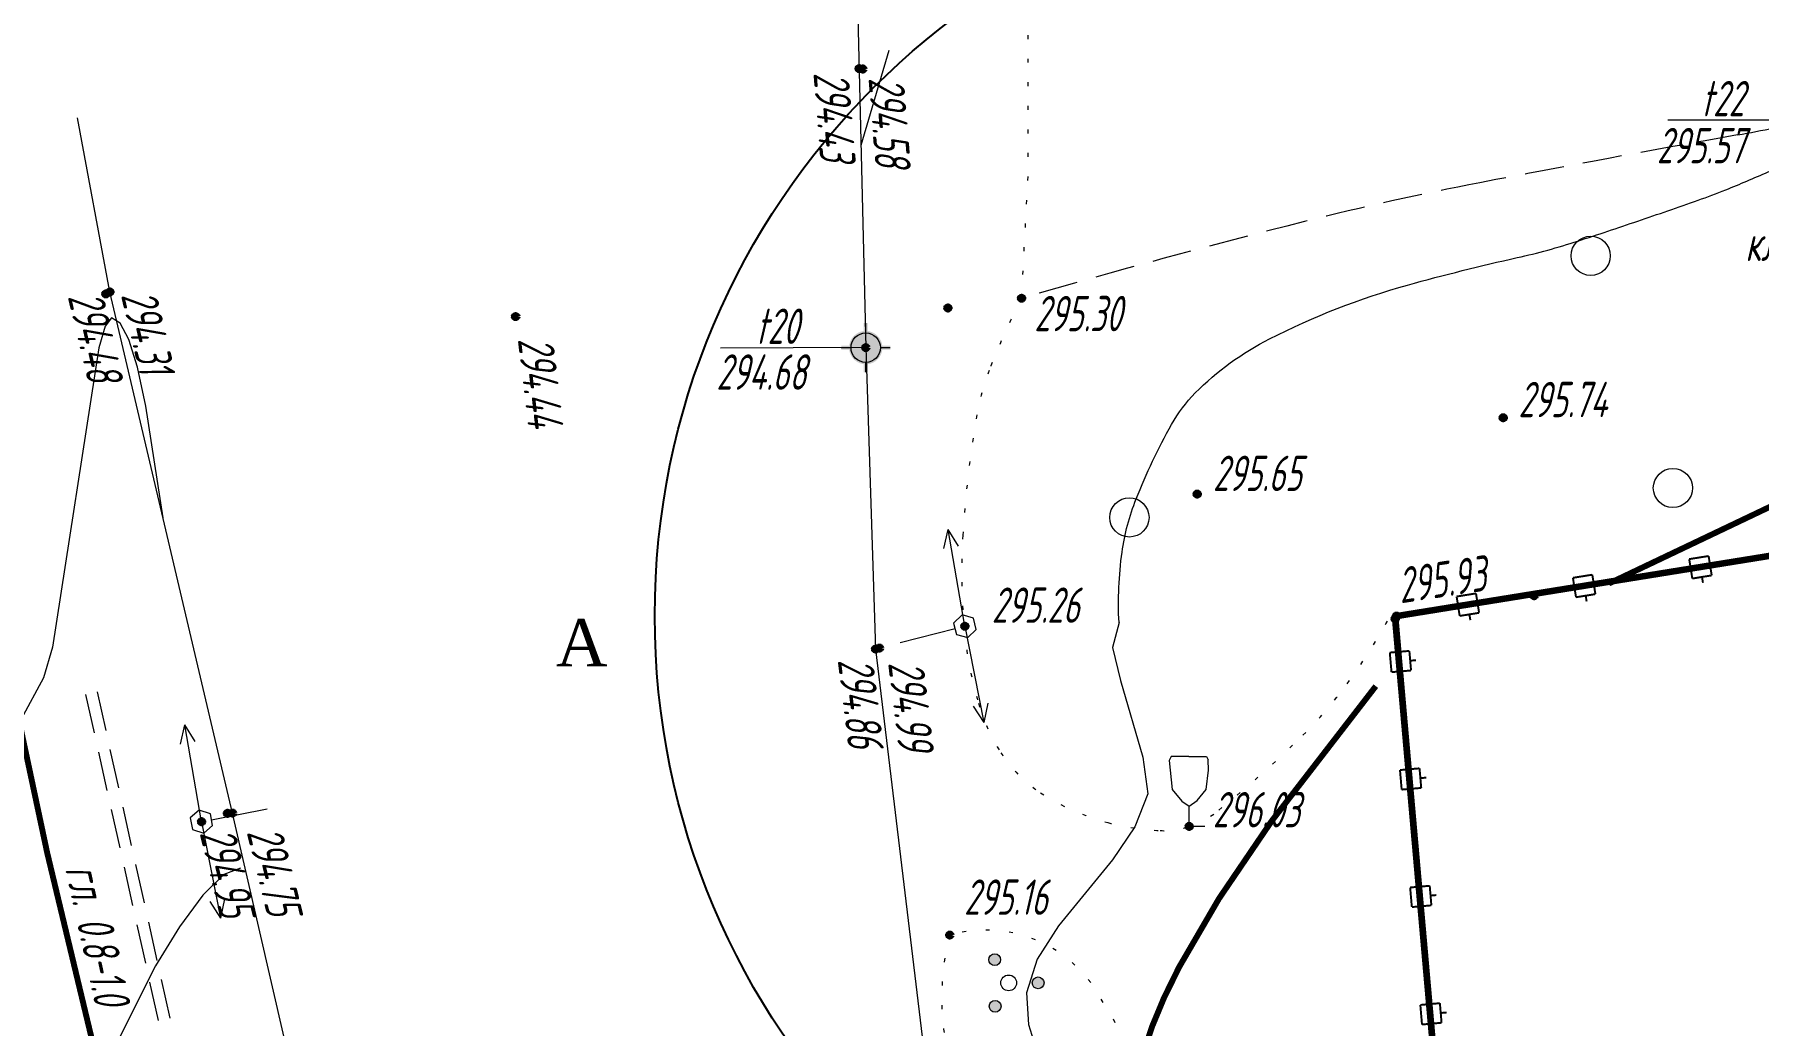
# Model space of a CAD drawing. Header units: metres. Extents: x 0 to 3282, y 0 to 1671.
# Drawn here: x 2087.04 to 2130.94, y 1348.9 to 1374.12 of the extents above; entities that cross this region are included whole.
import ezdxf

# ---------------------------------------------------------------- set-up
doc = ezdxf.new("R2010")
doc.units = ezdxf.units.M
doc.linetypes.add('71100000a', pattern=[1, 0, -1])
doc.linetypes.add('DASHEDX2', pattern=[1.5, 1, -0.5])
for name, color, linetype, lineweight, transparency in [('31252100', 7, 'Continuous', 18, 0.65), ('51478210', 7, 'Continuous', 18, 0.65), ('71100000', 7, 'Continuous', 18, 0.65), ('71133200', 7, 'Continuous', 18, 0.65), ('71211000', 7, 'Continuous', 18, 0.65), ('82212100', 7, 'Continuous', 18, 0.65), ('ELE_SKLAD', 7, 'Continuous', 18, 0.65), ('GEO_POINTS', 7, 'Continuous', 18, 0.65), ('Otm', 7, 'Continuous', 18, 0.65), ('R_Поверхность4_CNT-MAJ', 7, 'Continuous', 18, 0.65), ('R_Поверхность4_CNT-MIN', 7, 'Continuous', 18, 0.65), ('R_Поверхность5_CNT-MIN', 7, 'Continuous', 18, 0.65), ('Sit', 7, 'Continuous', 18, 0.65), ('Text', 7, 'Continuous', 18, 0.65), ('Text_com', 7, 'Continuous', 18, 0.65), ('Us_znak', 7, 'Continuous', 18, 0.65), ('Us_znak_fon', 7, 'Continuous', 18, 0.65)]:
    doc.layers.add(name, color=color, linetype=linetype, lineweight=lineweight, transparency=transparency)
doc.styles.add('eskd', font='ESKD1.shx', dxfattribs={"width": 1.2, "oblique": 15})
doc.styles.get("Standard").update_dxf_attribs({"font": 'GOST_0.TTF', "oblique": 15})
doc.styles.add('style1', font='times.ttf', dxfattribs={"height": 1})
doc.linetypes.add('ПОДЗ_ЛИНИИ_СВЯЗИ', pattern='A,4.8,-0.2,[133,ltypeshp.shx,S=0.2,R=0,X=-0.2,Y=0],-0.2,4.8,-2', length=12)
picture_1 = doc.add_image_def('image1.png', size_in_pixel=(630, 728))

# ---------------------------------------------------------------- blocks, each defined once
blk = doc.blocks.new('51478210')
for p, q in [((0.049, 0.511), (0.049, 3.411)), ((-0.251, 0.517), (-0.551, -0.003)), ((0.349, 0.517), (-0.251, 0.517)), ((0, 0.05), (0.1, 0.05)), ((0, -0.05), (0, 0.05)), ((0.1, 0.05), (0.1, -0.05)), ((0.649, -0.003), (0.349, 0.517)), ((-0.551, -0.003), (-0.251, -0.522)), ((-0.251, -0.522), (0.349, -0.522)), ((0.1, -0.05), (0, -0.05)), ((0.349, -0.522), (0.649, -0.003))]:
    blk.add_line(p, q)
at = {"style": 'eskd', "oblique": 14.99998}
blk.add_attdef('Z', (1.219, -0.872), '', height=2, dxfattribs=at)
blk = doc.blocks.new('71133200')
for p, q in [((-0.924145, 3.560442), (-1.024145, 3.360442)), ((-0.024145, 3.560442), (-0.924145, 3.560442)), ((-0.024145, 3.560442), (0.875855, 3.560442)), ((0.875855, 3.560442), (0.958164, 3.395824)), ((-1.024145, 3.360442), (-0.977382, 2.864397)), ((-0.977382, 2.864397), (-0.861899, 1.88241)), ((0.861899, 1.88241), (0.975974, 2.864397)), ((0.975974, 2.864397), (0.958164, 3.395824)), ((-0.861899, 1.88241), (-0.374616, 1.28565)), ((0.401375, 1.321765), (0.861899, 1.88241)), ((-0.374616, 1.28565), (0, 1.039723)), ((0, 1.039723), (0.401375, 1.321765)), ((0, 0), (0, 1.039723)), ((0.8, 0), (0, 0))]:
    blk.add_line(p, q)
at = {"style": 'eskd', "oblique": 14.99997778}
blk.add_attdef('Z', (1.873004, -0.239356), '', height=2, dxfattribs=at)
blk = doc.blocks.new('31252100a')
blk.add_circle((0, 0), 1)
blk = doc.blocks.new('71211000')
at = {"linetype": 'Continuous'}
h = blk.add_hatch(color=256, dxfattribs=at)
h.paths.add_polyline_path([(-0.39, -1.19, 1), (-0.99, -1.19, 1)])
h.paths.add_polyline_path([(-0.41, 1.18, 1), (-1.01, 1.18, 1)])
h.paths.add_polyline_path([(1.2, 0, 1), (1.8, 0, 1)])
for centre, radius in [((-0.71, 1.18), 0.3), ((0, 0), 0.4), ((1.5, 0), 0.3), ((-0.69, -1.19), 0.3)]:
    blk.add_circle(centre, radius)
blk = doc.blocks.new('POINT')
at = {"layer": 'Us_znak', "linetype": 'Continuous', "lineweight": -2}
h = blk.add_hatch(color=0, dxfattribs=at)
edge = h.paths.add_edge_path()
edge.add_arc((0, 0), 0.05, 0, 360)
at = {"layer": 'Us_znak_fon', "linetype": 'Continuous', "true_color": 0xffffff}
blk.add_hatch(color=7, dxfattribs=at).paths.add_polyline_path([(-0.422, 0.05, -0.346708), (-0.05, 0.422), (-0.05, 0.625), (0.05, 0.625), (0.05, 0.422, -0.346708), (0.422, 0.05), (0.625, 0.05), (0.625, -0.05), (0.422, -0.05, -0.346708), (0.05, -0.422), (0.05, -0.625), (-0.05, -0.625), (-0.05, -0.422, -0.346708), (-0.422, -0.05), (-0.625, -0.05), (-0.625, 0.05)])
at = {"layer": 'Us_znak', "color": 0, "linetype": 'Continuous', "lineweight": -2}
for p, q in [((0, 0.375), (0, 0.625)), ((-0.625, 0), (-0.375, 0)), ((0.375, 0), (0.625, 0)), ((0, -0.625), (0, -0.375))]:
    blk.add_line(p, q, dxfattribs=at)
for radius in [0.375, 0.05]:
    blk.add_circle((0, 0), radius, dxfattribs=at)
blk = doc.blocks.new('NAPR')
at = {"layer": 'Us_znak', "color": 0, "linetype": 'Continuous', "lineweight": -2}
for p in [(-0.191, 2.038), (0.189, 2.037)]:
    blk.add_line(p, (0, 2.5), dxfattribs=at)
blk.add_lwpolyline([(0, 0), (0, 2.5)], dxfattribs=at)
blk = doc.blocks.new('*U92')
at = {"layer": '82212100', "linetype": 'Continuous', "ltscale": 0.5}
for points in [[(5192540.93, 4968965.143, 1), (5192540.881, 4968965.135, 1)], [(5192537.968, 4968964.667, 1), (5192537.919, 4968964.659, 1)], [(5192535.006, 4968964.19, 1), (5192534.957, 4968964.183, 1)], [(5192533.262, 4968962.764, 1), (5192533.266, 4968962.714, 1)], [(5192533.521, 4968959.775, 1), (5192533.525, 4968959.726, 1)], [(5192533.78, 4968956.787, 1), (5192533.784, 4968956.737, 1)], [(5192534.039, 4968953.798, 1), (5192534.043, 4968953.748, 1)]]:
    blk.add_hatch(color=256, dxfattribs=at).paths.add_polyline_path(points, flags=0)
at = {"layer": '82212100', "linetype": 'Continuous', "ltscale": 0.5, "const_width": 0.05}
for points in [[(5192540.619, 4968965.346), (5192541.113, 4968965.425)], [(5192540.698, 4968964.852), (5192540.619, 4968965.346)], [(5192541.113, 4968965.425), (5192541.192, 4968964.932)], [(5192537.657, 4968964.87), (5192538.151, 4968964.949)], [(5192537.736, 4968964.376), (5192537.657, 4968964.87)], [(5192538.151, 4968964.949), (5192538.23, 4968964.455)], [(5192541.192, 4968964.932), (5192540.698, 4968964.852)], [(5192540.945, 4968964.892), (5192540.969, 4968964.744)], [(5192534.695, 4968964.394), (5192535.189, 4968964.473)], [(5192534.774, 4968963.9), (5192534.695, 4968964.394)], [(5192535.189, 4968964.473), (5192535.268, 4968963.979)], [(5192538.23, 4968964.455), (5192537.736, 4968964.376)], [(5192537.983, 4968964.416), (5192538.007, 4968964.268)], [(5192535.268, 4968963.979), (5192534.774, 4968963.9)], [(5192535.021, 4968963.94), (5192535.045, 4968963.792)], [(5192532.994, 4968962.967), (5192533.492, 4968963.01)], [(5192533.037, 4968962.469), (5192532.994, 4968962.967)], [(5192533.492, 4968963.01), (5192533.535, 4968962.512)], [(5192533.513, 4968962.761), (5192533.663, 4968962.774)], [(5192533.535, 4968962.512), (5192533.037, 4968962.469)], [(5192533.253, 4968959.978), (5192533.751, 4968960.021)], [(5192533.296, 4968959.48), (5192533.253, 4968959.978)], [(5192533.751, 4968960.021), (5192533.794, 4968959.523)], [(5192533.794, 4968959.523), (5192533.296, 4968959.48)], [(5192533.772, 4968959.772), (5192533.922, 4968959.785)], [(5192533.512, 4968956.989), (5192534.01, 4968957.032)], [(5192533.555, 4968956.491), (5192533.512, 4968956.989)], [(5192534.01, 4968957.032), (5192534.053, 4968956.534)], [(5192534.053, 4968956.534), (5192533.555, 4968956.491)], [(5192534.031, 4968956.783), (5192534.181, 4968956.796)], [(5192533.771, 4968954), (5192534.269, 4968954.044)], [(5192533.814, 4968953.502), (5192533.771, 4968954)], [(5192534.269, 4968954.044), (5192534.312, 4968953.546)], [(5192534.29, 4968953.795), (5192534.44, 4968953.808)], [(5192534.312, 4968953.546), (5192533.814, 4968953.502)]]:
    blk.add_lwpolyline(points, dxfattribs=at)
at = {"layer": '82212100', "linetype": 'Continuous', "ltscale": 0.5}
for points in [[(5192541.152, 4968965.178, 0.1, 0.1, 0), (5192543.621, 4968965.575, 0.1, 0.1, 0)], [(5192538.19, 4968964.702, 0.1, 0.1, 0), (5192540.659, 4968965.099, 0.1, 0.1, 0)], [(5192535.228, 4968964.226, 0.1, 0.1, 0), (5192537.697, 4968964.623, 0.1, 0.1, 0)], [(5192533.243, 4968962.988, 0.1, 0.1, 0), (5192533.164, 4968963.894, 0.1, 0.1, 0), (5192534.735, 4968964.147, 0, 0, 0)], [(5192533.502, 4968960, 0.1, 0.1, 0), (5192533.286, 4968962.49, 0.1, 0.1, 0)], [(5192533.761, 4968957.011, 0.1, 0.1, 0), (5192533.545, 4968959.502, 0.1, 0.1, 0)], [(5192534.02, 4968954.022, 0.1, 0.1, 0), (5192533.804, 4968956.513, 0.1, 0.1, 0)], [(5192534.279, 4968951.033, 0.1, 0.1, 0), (5192534.063, 4968953.524, 0.1, 0.1, 0)]]:
    blk.add_lwpolyline(points, format="xyseb", dxfattribs=at)

msp = doc.modelspace()

# ---------------------------------------------------------------- linework, layer by layer
at = {"color": 192, "linetype": 'ПОДЗ_ЛИНИИ_СВЯЗИ', "lineweight": 60, "ltscale": 0.4, "const_width": 0.15, "elevation": 294.927, "flags": 128}
msp.add_lwpolyline([(2082.815, 1374.643), (2087.359, 1353.294), (2107.579, 1268.983), (2112.6, 1247.681)], dxfattribs=at)
at = {"color": 1, "lineweight": 106}
msp.add_lwpolyline([(2183.42, 1369.27), (2121.68, 1359.307), (2124.037, 1332.617), (2118.037, 1331.764), (2128.059, 1281.825), (2135.375, 1262.218)], dxfattribs=at)
msp.add_circle((2121.833, 1359.326), 19)
at = {"layer": '71100000', "linetype": '71100000a', "ltscale": 0.5, "elevation": 295.296, "flags": 128}
msp.add_lwpolyline([(2112.176, 1367.408), (2112.34, 1370.524), (2112.34, 1373.365), (2112.341, 1375.579), (2112.185, 1378.712)], dxfattribs=at)
at = {"layer": '71100000', "linetype": '71100000a', "ltscale": 0.5}
msp.add_lwpolyline([(2121.576, 1359.346, -0.033341), (2120.467, 1357.594, -0.040077), (2119.341, 1356.287, -0.02593), (2117.201, 1354.38, -0.086762), (2116.445, 1353.964, -0.09468), (2115.705, 1353.859, -0.052085), (2114.369, 1354.064, -0.080866), (2112.66, 1354.822, -0.105772), (2111.648, 1355.842, -0.071558), (2111.075, 1357.1, -0.049588), (2110.708, 1359.054, -0.036869), (2110.678, 1361.377, -0.027793), (2111.036, 1364.436, -0.048657), (2111.348, 1365.569, -0.028294), (2112.176, 1367.408)], format="xyb", dxfattribs=at)
at = {"layer": '71100000', "linetype": '71100000a', "ltscale": 0.5, "elevation": 295.156, "flags": 128}
msp.add_lwpolyline([(2110.344, 1351.2, 0.101262), (2110.212, 1348.649, 0.092225), (2111.426, 1345.436, 0.102636), (2112.497, 1344.595, 0.17476), (2113.464, 1344.707, 0.282965), (2114.551, 1346.206, 0.27822), (2114.279, 1349.434, 0.365399), (2110.344, 1351.2, -7.364378)], format="xyb", dxfattribs=at)
at = {"layer": 'GEO_POINTS', "lineweight": 60}
for centre in [(2108.037, 1373.251, 294.432), (2108.131, 1373.241, 294.582), (2088.853, 1367.518, 294.484), (2088.958, 1367.566, 294.306), (2112.176, 1367.408, 295.296), (2099.29, 1366.941, 294.441), (2110.3, 1367.159, 294.752), (2108.206, 1366.15, 294.676), (2124.441, 1364.365, 295.735), (2116.647, 1362.422, 295.652), (2125.229, 1359.837, 295.973), (2110.731, 1359.06, 295.26), (2121.69, 1359.248, 295.932), (2121.723, 1359.317, 295.933), (2108.457, 1358.479, 294.857), (2108.555, 1358.502, 294.989), (2091.29, 1354.086, 294.927), (2091.951, 1354.298, 294.946), (2092.077, 1354.303, 294.749), (2116.445, 1353.964, 296.035), (2110.344, 1351.2, 295.156)]:
    msp.add_circle(centre, 0.06, dxfattribs=at)
at = {"layer": 'R_Поверхность4_CNT-MAJ', "color": 32, "const_width": 0.15, "elevation": 296, "flags": 128}
for points in [[(2163.592, 1388.017), (2163.274, 1386.557), (2162.844, 1385.143), (2162.302, 1383.773), (2161.647, 1382.448), (2160.881, 1381.169), (2160.002, 1379.934), (2159.011, 1378.744), (2158.132, 1377.862), (2157.137, 1377.027), (2154.868, 1375.469), (2142.248, 1368.225), (2139.205, 1365.891), (2127.131, 1360.147)], [(2121.196, 1357.535), (2118.552, 1354.113), (2117.203, 1352.129), (2116.185, 1350.381), (2115.8, 1349.597), (2115.498, 1348.871), (2115.278, 1348.205), (2115.141, 1347.599), (2115.241, 1346.742), (2115.626, 1346.089), (2115.888, 1345.308), (2115.854, 1344.502), (2115.69, 1343.573), (2115.017, 1340.539), (2114.931, 1339.612), (2114.988, 1338.766), (2115.466, 1336.387), (2115.508, 1335.506), (2115.445, 1334.715), (2115.144, 1333.001), (2113.54, 1326.567)]]:
    msp.add_lwpolyline(points, dxfattribs=at)
at = {"layer": 'R_Поверхность4_CNT-MAJ', "color": 32, "const_width": 0.15, "flags": 128}
for points, elevation in [([(2112.125, 1367.401), (2112.125, 1367.401)], 8), ([(2112.138, 1367.403), (2112.138, 1367.403)], 6), ([(2112.151, 1367.404), (2112.151, 1367.404)], 4), ([(2112.164, 1367.406), (2112.164, 1367.406)], 2)]:
    msp.add_lwpolyline(points, close=True, dxfattribs=dict(at, elevation=elevation))
msp.add_lwpolyline([(2112.176, 1367.408), (2112.176, 1367.408)], close=True, dxfattribs=at)
at = {"layer": 'R_Поверхность4_CNT-MIN', "color": 32, "flags": 128}
for points, elevation in [([(2108.791, 1373.708), (2108.083, 1371.298)], 294.5), ([(2114.656, 1359.151), (2114.494, 1358.519), (2114.696, 1357.679), (2115.264, 1355.728), (2115.387, 1354.797), (2115.06, 1353.956), (2114.487, 1353.117), (2113.117, 1351.433), (2112.576, 1350.586), (2112.3, 1349.731), (2112.351, 1348.925), (2112.602, 1348.106), (2113.711, 1345.662), (2113.88, 1344.886), (2113.91, 1343.826), (2113.835, 1342.732), (2113.626, 1341.784), (2113.254, 1341.162), (2112.609, 1341.053), (2111.814, 1341.201), (2111.222, 1341.142), (2110.899, 1340.524), (2110.941, 1339.529)], 295.5)]:
    msp.add_lwpolyline(points, dxfattribs=dict(at, elevation=elevation))
at = {"layer": 'R_Поверхность4_CNT-MIN', "color": 32}
msp.add_lwpolyline([(2114.656, 1359.151, -0.047079), (2114.734, 1360.944, -0.060351), (2115.093, 1362.299, -0.032486), (2115.995, 1364.196, -0.068353), (2116.598, 1364.996, -0.079957), (2118.49, 1366.373, -0.049377), (2122.007, 1367.742, -0.013456), (2124.8, 1368.441, 0.024271), (2126.34, 1368.862, 0.002924), (2127.866, 1369.37, 0.002888), (2129.406, 1369.903, 0.011034), (2130.107, 1370.167, 0.007053), (2131.188, 1370.621, 0.117772), (2131.652, 1370.97, 0.058578), (2132.279, 1371.941)], format="xyb", dxfattribs=at)
at = {"layer": 'R_Поверхность4_CNT-MIN', "color": 32, "flags": 128}
for points, elevation in [([(2112.129, 1367.401), (2112.129, 1367.401)], 7.5), ([(2112.132, 1367.402), (2112.132, 1367.402)], 7), ([(2112.135, 1367.402), (2112.135, 1367.402)], 6.5), ([(2112.141, 1367.403), (2112.141, 1367.403)], 5.5), ([(2112.144, 1367.403), (2112.144, 1367.403)], 5), ([(2112.148, 1367.404), (2112.148, 1367.404)], 4.5), ([(2112.154, 1367.405), (2112.154, 1367.405)], 3.5), ([(2112.157, 1367.405), (2112.157, 1367.405)], 3), ([(2112.16, 1367.406), (2112.16, 1367.406)], 2.5), ([(2112.167, 1367.406), (2112.167, 1367.406)], 1.5), ([(2112.17, 1367.407), (2112.17, 1367.407)], 1), ([(2112.173, 1367.407), (2112.173, 1367.407)], 0.5)]:
    msp.add_lwpolyline(points, close=True, dxfattribs=dict(at, elevation=elevation))
at = {"layer": 'R_Поверхность5_CNT-MIN', "color": 32, "flags": 128}
for points, elevation in [([(2090.309, 1361.822), (2089.873, 1364.663), (2089.655, 1365.654), (2089.437, 1366.358), (2089.218, 1366.775), (2089, 1366.906), (2088.833, 1366.699), (2088.675, 1366.146), (2087.495, 1358.524), (2087.266, 1357.747), (2086.695, 1356.694)], 294.5), ([(2092.282, 1352.9), (2091.857, 1352.744), (2091.326, 1352.214), (2090.731, 1351.408), (2090.115, 1350.419), (2088.555, 1347.307), (2088.297, 1346.426), (2088.151, 1345.421), (2087.95, 1342.288), (2087.816, 1341.412), (2087.576, 1340.725), (2087.187, 1340.289), (2084.836, 1340.895)], 295)]:
    msp.add_lwpolyline(points, dxfattribs=dict(at, elevation=elevation))
at = {"layer": 'Sit', "linetype": 'DASHEDX2'}
msp.add_lwpolyline([(2187.242, 1385.692, 0.008263), (2172.825, 1382.151, 0.009446), (2160.331, 1378.609, 0.000922), (2156.725, 1377.505, -0.004963), (2156.054, 1377.306, -0.033147), (2150.173, 1376.035, 0.022792), (2141.587, 1374.366, 0.010419), (2136.152, 1372.93, -0.014673), (2132.284, 1371.942, -0.01088), (2130.407, 1371.564, 0.003121), (2123.842, 1370.347, 0.014316), (2119.383, 1369.358, 0.008757), (2112.176, 1367.408)], format="xyb", dxfattribs=at)
at = {"layer": 'Sit', "flags": 128}
for points, elevation in [([(2107.963, 1376.334), (2108.206, 1366.15), (2108.457, 1358.479), (2110.427, 1342.133), (2113.255, 1327.811), (2116.622, 1313.129), (2120.377, 1297.18), (2123.491, 1284.086), (2126.35, 1272.084), (2128.519, 1262.524)], 294.432), ([(2114.311, 1260.897), (2110.2, 1278.015), (2106.683, 1292.368), (2105.644, 1296.976), (2102.793, 1309.326), (2099.368, 1323.787), (2095.407, 1339.868), (2092.077, 1354.303), (2088.958, 1367.566), (2088.131, 1372.001)], 298.209), ([(2131.659, 1371.942), (2128.632, 1371.942)], 295.573), ([(2108.206, 1366.15), (2104.504, 1366.133)], 293.758)]:
    msp.add_lwpolyline(points, dxfattribs=dict(at, elevation=elevation))
at = {"layer": 'Sit', "linetype": 'DASHEDX2', "elevation": 295.766, "flags": 128}
for points in [[(2093.128, 1335.847), (2088.336, 1357.371)], [(2093.421, 1335.912), (2088.629, 1357.436)]]:
    msp.add_lwpolyline(points, dxfattribs=at)

# ---------------------------------------------------------------- block references
at = {"layer": '31252100', "color": 7, "xscale": 0.5, "yscale": 0.5, "zscale": 0.5}
for p in [(2126.669, 1368.486), (2128.764, 1362.578), (2114.92, 1361.83)]:
    msp.add_blockref('31252100a', p, dxfattribs=at)
at = {"layer": '51478210', "color": 7}
for p, xscale, yscale, zscale, rotation in [((2110.738, 1359.036, 295.26), 0.4999999999999997, 0.4999999999999997, 0.4999999999999997, 104.2115745647128), ((2091.285, 1354.11, 294.927), 0.4999999999999998, 0.4999999999999998, 0.4999999999999998, 281.1836002809586)]:
    msp.add_blockref('51478210', p, dxfattribs=dict(at, xscale=xscale, yscale=yscale, zscale=zscale, rotation=rotation))
at = {"layer": '71133200', "color": 7, "xscale": 0.5, "yscale": 0.5, "zscale": 0.5}
msp.add_blockref('71133200', (2116.445, 1353.964, 296.035), dxfattribs=at)
at = {"layer": '71211000', "color": 7, "xscale": 0.5, "yscale": 0.5, "zscale": 0.5}
msp.add_blockref('71211000', (2111.846, 1349.984, 287.61), dxfattribs=at)
at = {"layer": '82212100', "color": 7}
msp.add_blockref('*U92', (-5190411.441, -4967604.578), dxfattribs=at)
at = {"layer": 'Sit', "color": 7, "linetype": 'Continuous'}
msp.add_blockref('POINT', (2108.206, 1366.15, 293.758), dxfattribs=at)
at = {"layer": 'Sit', "color": 7, "linetype": 'Continuous', "xscale": -1, "rotation": 9.875218082811275}
for p in [(2110.731, 1359.06, 295.26), (2091.29, 1354.086, 294.927)]:
    msp.add_blockref('NAPR', p, dxfattribs=at)
at = {"layer": 'Sit', "color": 7, "linetype": 'Continuous', "rotation": 191.202181379012}
for p in [(2110.731, 1359.06, 295.26), (2091.29, 1354.086, 294.927)]:
    msp.add_blockref('NAPR', p, dxfattribs=at)

# ---------------------------------------------------------------- texts
at = {"layer": 'ELE_SKLAD', "oblique": 13, "width": 0.8}
for s, p in [('t22', (2129.489, 1372.037, 294.273)), ('t20', (2105.411, 1366.245, 292.458))]:
    msp.add_text(s, height=0.9, dxfattribs=at).set_placement(p)
at = {"layer": 'Otm', "oblique": 13, "width": 0.8}
for s, rotation, p in [('294.43', 274.4083, (2106.873, 1373.142, 294.432)), ('294.58', 274.4083, (2108.276, 1373.01, 294.582)), ('294.48', 283.2321, (2087.879, 1367.453, 294.484)), ('294.31', 283.2321, (2089.234, 1367.491, 294.306)), ('294.44', 276.6321, (2099.343, 1366.367, 294.441)), ('295.93', 8.4425, (2121.824, 1359.641, 295.932)), ('294.86', 276.8476, (2107.491, 1358.199, 294.857)), ('294.99', 276.8476, (2108.774, 1358.127, 294.989)), ('294.95', 283.8081, (2091.236, 1353.801, 593.156)), ('294.75', 283.8081, (2092.436, 1353.825, 592.958))]:
    msp.add_text(s, height=0.9, rotation=rotation, dxfattribs=at).set_placement(p)
for s, p in [('295.57', (2128.354, 1370.842, 295.573)), ('клен', (2130.609, 1368.356, 0.02)), ('295.30', (2112.501, 1366.567, 295.296)), ('294.68', (2104.403, 1365.079, 294.676)), ('295.74', (2124.829, 1364.38, 295.735)), ('295.65', (2117.048, 1362.501, 295.652)), ('295.26', (2111.416, 1359.147, 295.26)), ('296.03', (2117.046, 1353.941, 296.035)), ('295.16', (2110.711, 1351.716, 295.156))]:
    msp.add_text(s, height=0.9, dxfattribs=at).set_placement(p)
at = {"layer": 'Text', "style": 'style1'}
msp.add_text('А', height=1.2, dxfattribs=at).set_placement((2100.317, 1358.041, -0.556))
at = {"layer": 'Text_com', "oblique": 13, "width": 0.8}
msp.add_text('гл. 0.8-1.0', height=0.9, rotation=282.4012, dxfattribs=at).set_placement((2087.811, 1352.886, 568.007))

# ---------------------------------------------------------------- pictures from other files: only their frames are drawn
image = msp.add_image(picture_1, insert=(1887.613, 1279.375, 287.326), size_in_units=(256.833, 296.785), rotation=1.5196, dxfattribs=dict(fade=50))
image.dxf.flags = 15

doc.saveas('drawing.dxf')
